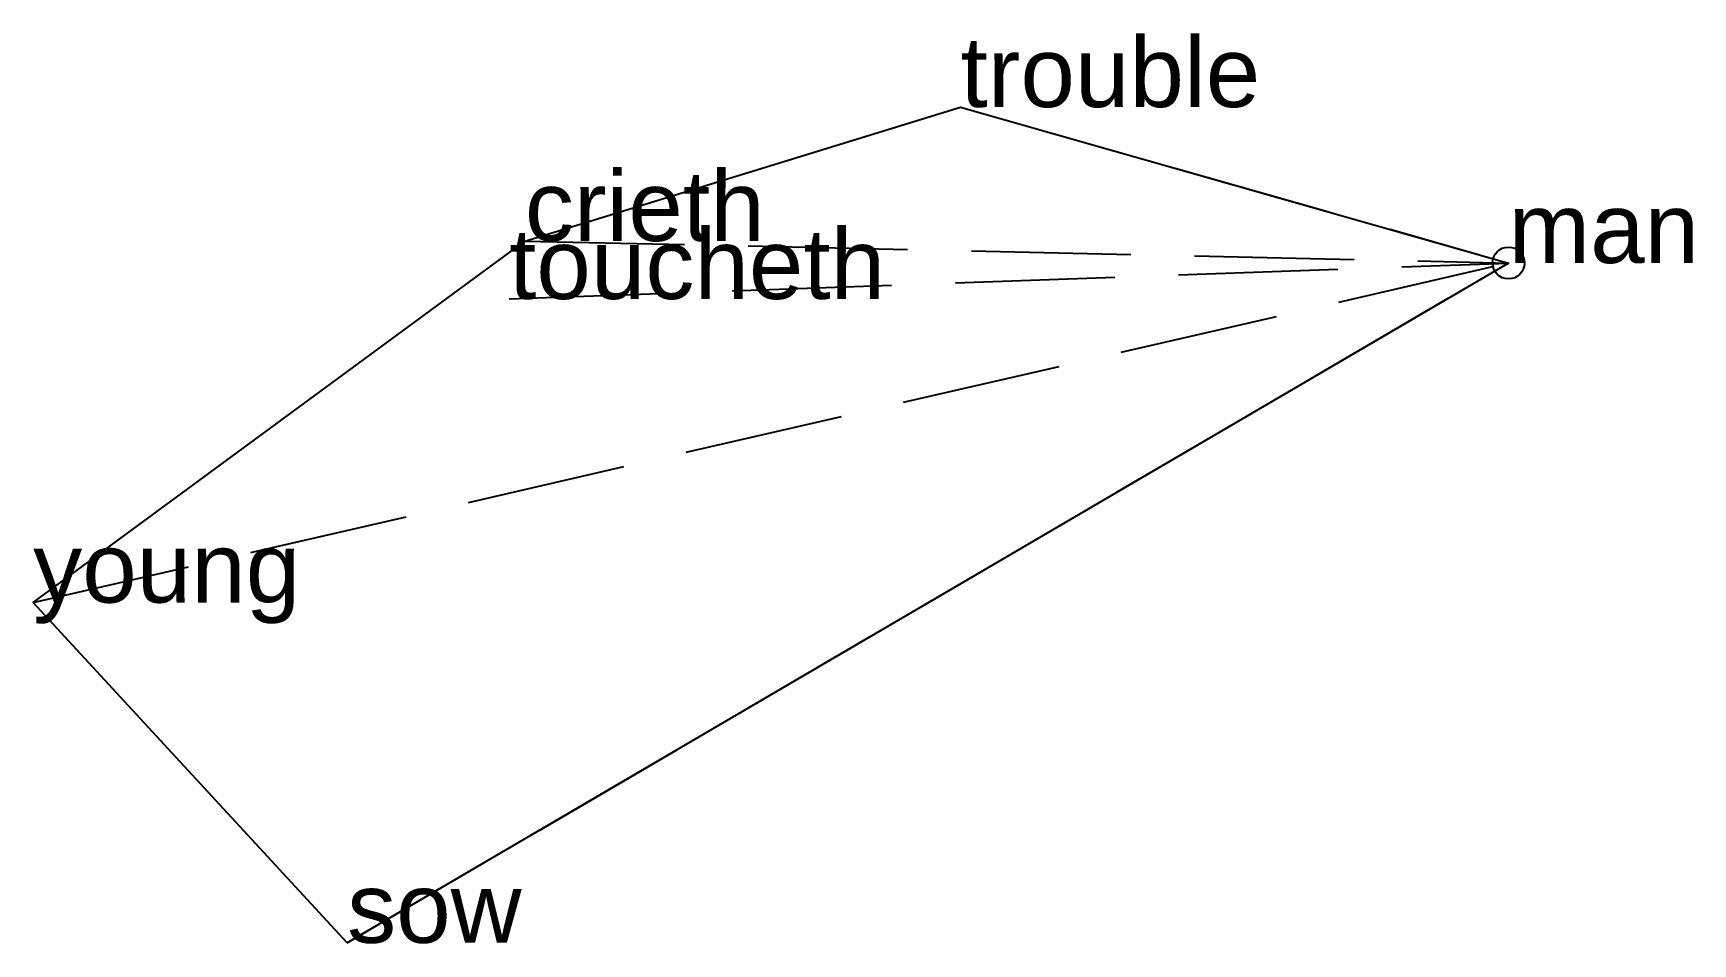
# Model space of a CAD drawing. Extents: x -2.31 to 0.29, y -1.07 to 0.36.
import ezdxf

# ---------------------------------------------------------------- set-up
doc = ezdxf.new("R2010")
doc.units = 0
doc.linetypes.add('DASHED2', pattern=[0.3, 0.25, -0.05])
doc.layers.add('TEXT', color=1, linetype='CONTINUOUS')
doc.styles.get("Standard").update_dxf_attribs({"font": 'arial.ttf'})

msp = doc.modelspace()

# ---------------------------------------------------------------- linework, layer by layer
at = {"linetype": 'DASHED2'}
for p in [(-0.8588, 0.2446), (-1.5416, 0.0345), (-2.3123, -0.5326), (-1.8202, -1.0662), (-1.5664, -0.0564), (0, 0)]:
    msp.add_line(p, (0, 0), dxfattribs=at)
msp.add_circle((0, 0), 0.025)
at = {"layer": 'OUTLINE', "linetype": 'CONTINUOUS'}
msp.add_polyline3d([(-1.8202, -1.0662, 0), (-2.3123, -0.5326, 0), (-1.5416, 0.0345, 0), (-0.8588, 0.2446, 0), (0, 0, 0), (-1.8202, -1.0662, 0)], close=True, dxfattribs=at)

# ---------------------------------------------------------------- texts
at = {"layer": 'TEXT'}
for s, p in [('trouble', (-0.8588, 0.2446)), ('crieth', (-1.5416, 0.0345)), ('man', (0, 0)), ('toucheth', (-1.5664, -0.0564)), ('young', (-2.3123, -0.5326)), ('sow', (-1.8202, -1.0662))]:
    msp.add_text(s, height=0.11, dxfattribs=at).set_placement(p)

doc.saveas('drawing.dxf')
